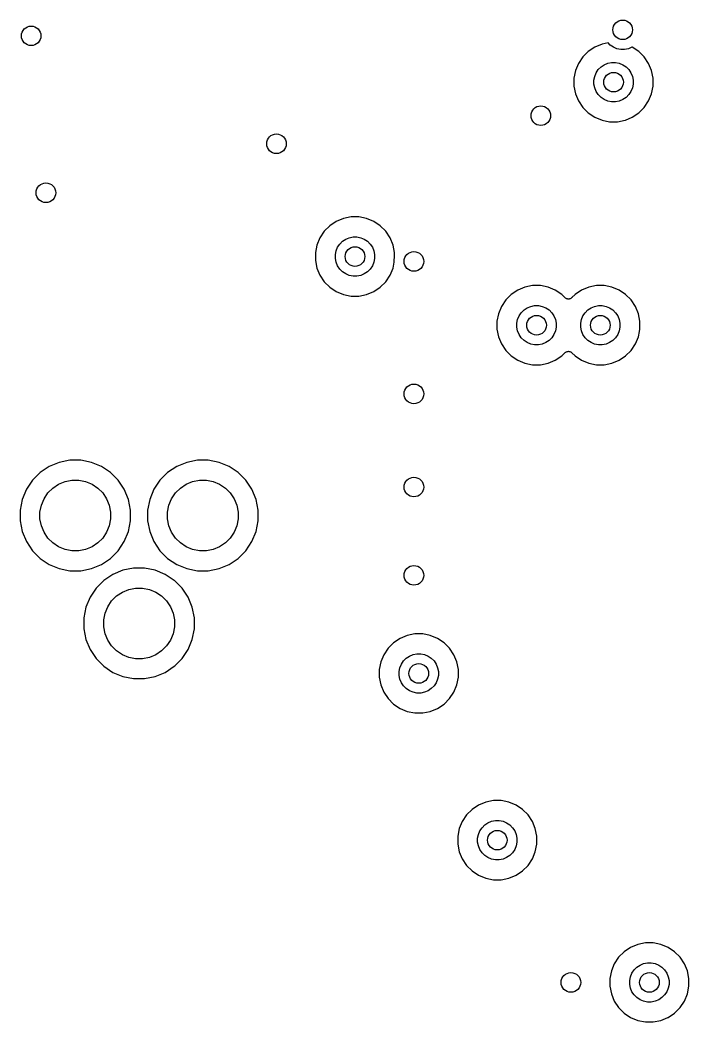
# Model space of a CAD drawing. Extents: x -4.4 to 94.4, y -84.4 to 14.4.
# Drawn here: x 49.22 to 66.26, y -40.51 to -14.97 of the extents above; entities that cross this region are included whole.
import ezdxf

# ---------------------------------------------------------------- set-up
doc = ezdxf.new("R2010")
doc.units = 0
doc.layers.add('BLACK', color=7, linetype='CONTINUOUS')

msp = doc.modelspace()

# ---------------------------------------------------------------- linework, layer by layer
at = {"layer": 'BLACK', "linetype": 'CONTINUOUS'}
for p, q in [((64.1961, -15.5557), (64.0429, -15.5862)), ((64.2511, -15.6107), (64.1961, -15.5557)), ((63.6944, -15.7725), (63.554, -15.9129)), ((63.8595, -15.6622), (63.6944, -15.7725)), ((64.0429, -15.5862), (63.8595, -15.6622)), ((64.333, -15.6654), (64.2511, -15.6107)), ((64.424, -15.7031), (64.333, -15.6654)), ((64.5206, -15.7224), (64.424, -15.7031)), ((64.6191, -15.7224), (64.5206, -15.7224)), ((64.7157, -15.7031), (64.6191, -15.7224)), ((64.8067, -15.6654), (64.7157, -15.7031)), ((64.8127, -15.6615), (64.8067, -15.6654)), ((64.8144, -15.6622), (64.8127, -15.6615)), ((64.9795, -15.7725), (64.8144, -15.6622)), ((65.1199, -15.9129), (64.9795, -15.7725)), ((63.4437, -16.078), (63.3677, -16.2614)), ((63.554, -15.9129), (63.4437, -16.078)), ((64.1001, -16.1124), (64.1911, -16.0747)), ((64.1911, -16.0747), (64.2877, -16.0555)), ((64.2877, -16.0555), (64.3862, -16.0555)), ((64.3862, -16.0555), (64.4828, -16.0747)), ((64.4828, -16.0747), (64.5738, -16.1124)), ((65.2302, -16.078), (65.1199, -15.9129)), ((65.3062, -16.2614), (65.2302, -16.078)), ((63.3677, -16.2614), (63.3289, -16.4562)), ((63.8561, -16.4096), (63.8938, -16.3186)), ((63.8938, -16.3186), (63.9486, -16.2367)), ((63.9486, -16.2367), (64.0182, -16.1671)), ((64.0182, -16.1671), (64.1001, -16.1124)), ((64.5738, -16.1124), (64.6557, -16.1671)), ((64.6557, -16.1671), (64.7253, -16.2367)), ((64.7253, -16.2367), (64.78, -16.3186)), ((64.78, -16.3186), (64.8177, -16.4096)), ((65.3449, -16.4562), (65.3062, -16.2614)), ((63.3289, -16.4562), (63.3289, -16.6547)), ((63.8369, -16.5062), (63.8561, -16.4096)), ((63.8369, -16.6047), (63.8369, -16.5062)), ((64.8177, -16.4096), (64.8369, -16.5062)), ((64.8369, -16.5062), (64.8369, -16.6047)), ((65.3449, -16.6547), (65.3449, -16.4562)), ((63.3289, -16.6547), (63.3677, -16.8495)), ((63.3677, -16.8495), (63.4437, -17.0329)), ((63.8561, -16.7013), (63.8369, -16.6047)), ((63.8938, -16.7923), (63.8561, -16.7013)), ((63.9486, -16.8742), (63.8938, -16.7923)), ((64.78, -16.7923), (64.7253, -16.8742)), ((64.8177, -16.7013), (64.78, -16.7923)), ((64.8369, -16.6047), (64.8177, -16.7013)), ((65.2302, -17.0329), (65.3062, -16.8495)), ((65.3062, -16.8495), (65.3449, -16.6547)), ((63.4437, -17.0329), (63.554, -17.198)), ((64.0182, -16.9438), (63.9486, -16.8742)), ((64.1001, -16.9985), (64.0182, -16.9438)), ((64.1911, -17.0362), (64.1001, -16.9985)), ((64.2877, -17.0555), (64.1911, -17.0362)), ((64.3862, -17.0555), (64.2877, -17.0555)), ((64.4828, -17.0362), (64.3862, -17.0555)), ((64.5738, -16.9985), (64.4828, -17.0362)), ((64.6557, -16.9438), (64.5738, -16.9985)), ((64.7253, -16.8742), (64.6557, -16.9438)), ((65.1199, -17.198), (65.2302, -17.0329)), ((63.554, -17.198), (63.6944, -17.3384)), ((63.6944, -17.3384), (63.8595, -17.4487)), ((64.8144, -17.4487), (64.9795, -17.3384)), ((64.9795, -17.3384), (65.1199, -17.198)), ((63.8595, -17.4487), (64.0429, -17.5247)), ((64.0429, -17.5247), (64.2377, -17.5635)), ((64.2377, -17.5635), (64.4362, -17.5635)), ((64.4362, -17.5635), (64.631, -17.5247)), ((64.631, -17.5247), (64.6402, -17.5209)), ((64.6402, -17.5209), (64.8144, -17.4487)), ((64.6402, -17.5209), (64.6402, -17.5209)), ((57.2725, -20.1067), (57.1074, -20.217)), ((57.456, -20.0307), (57.2725, -20.1067)), ((57.6507, -19.992), (57.456, -20.0307)), ((57.8493, -19.992), (57.6507, -19.992)), ((58.044, -20.0307), (57.8493, -19.992)), ((58.2275, -20.1067), (58.044, -20.0307)), ((58.3926, -20.217), (58.2275, -20.1067)), ((56.967, -20.3574), (56.8567, -20.5225)), ((57.1074, -20.217), (56.967, -20.3574)), ((58.533, -20.3574), (58.3926, -20.217)), ((58.6433, -20.5225), (58.533, -20.3574)), ((56.8567, -20.5225), (56.7807, -20.706)), ((57.3069, -20.7632), (57.3616, -20.6813)), ((57.3616, -20.6813), (57.4313, -20.6116)), ((57.4313, -20.6116), (57.5132, -20.5569)), ((57.5132, -20.5569), (57.6042, -20.5192)), ((57.6042, -20.5192), (57.7008, -20.5)), ((57.7008, -20.5), (57.7992, -20.5)), ((57.7992, -20.5), (57.8958, -20.5192)), ((57.8958, -20.5192), (57.9868, -20.5569)), ((57.9868, -20.5569), (58.0687, -20.6116)), ((58.0687, -20.6116), (58.1384, -20.6813)), ((58.1384, -20.6813), (58.1931, -20.7632)), ((58.7193, -20.706), (58.6433, -20.5225)), ((56.7807, -20.706), (56.742, -20.9007)), ((56.742, -20.9007), (56.742, -21.0993)), ((57.25, -20.9508), (57.2692, -20.8542)), ((57.2692, -20.8542), (57.3069, -20.7632)), ((58.1931, -20.7632), (58.2308, -20.8542)), ((58.2308, -20.8542), (58.25, -20.9508)), ((58.758, -20.9007), (58.7193, -20.706)), ((58.758, -21.0355), (58.758, -20.9007)), ((56.742, -21.0993), (56.7807, -21.294)), ((57.25, -21.0492), (57.25, -20.9508)), ((57.2692, -21.1458), (57.25, -21.0492)), ((57.3069, -21.2368), (57.2692, -21.1458)), ((58.2308, -21.1458), (58.1931, -21.2368)), ((58.25, -21.0492), (58.2308, -21.1458)), ((58.25, -20.9508), (58.25, -21.0492)), ((58.7193, -21.294), (58.75, -21.1395)), ((58.75, -21.0758), (58.758, -21.0355)), ((58.75, -21.1395), (58.75, -21.0758)), ((56.7807, -21.294), (56.8567, -21.4775)), ((57.3616, -21.3187), (57.3069, -21.2368)), ((57.4313, -21.3884), (57.3616, -21.3187)), ((57.5132, -21.4431), (57.4313, -21.3884)), ((57.6042, -21.4808), (57.5132, -21.4431)), ((57.9868, -21.4431), (57.8958, -21.4808)), ((58.0687, -21.3884), (57.9868, -21.4431)), ((58.1384, -21.3187), (58.0687, -21.3884)), ((58.1931, -21.2368), (58.1384, -21.3187)), ((58.6433, -21.4775), (58.7193, -21.294)), ((56.8567, -21.4775), (56.967, -21.6426)), ((56.967, -21.6426), (57.1074, -21.783)), ((57.7008, -21.5), (57.6042, -21.4808)), ((57.7992, -21.5), (57.7008, -21.5)), ((57.8958, -21.4808), (57.7992, -21.5)), ((58.3926, -21.783), (58.533, -21.6426)), ((58.533, -21.6426), (58.6433, -21.4775)), ((57.1074, -21.783), (57.2725, -21.8933)), ((57.2725, -21.8933), (57.456, -21.9693)), ((58.044, -21.9693), (58.2275, -21.8933)), ((58.2275, -21.8933), (58.3926, -21.783)), ((61.8975, -21.8567), (61.7324, -21.967)), ((62.081, -21.7807), (61.8975, -21.8567)), ((62.2757, -21.742), (62.081, -21.7807)), ((62.4743, -21.742), (62.2757, -21.742)), ((62.669, -21.7807), (62.4743, -21.742)), ((62.8525, -21.8567), (62.669, -21.7807)), ((63.0176, -21.967), (62.8525, -21.8567)), ((63.5225, -21.8567), (63.3574, -21.967)), ((63.706, -21.7807), (63.5225, -21.8567)), ((63.9007, -21.742), (63.706, -21.7807)), ((64.0993, -21.742), (63.9007, -21.742)), ((64.294, -21.7807), (64.0993, -21.742)), ((64.4775, -21.8567), (64.294, -21.7807)), ((64.6426, -21.967), (64.4775, -21.8567)), ((57.456, -21.9693), (57.6507, -22.008)), ((57.6507, -22.008), (57.8493, -22.008)), ((57.8493, -22.008), (58.044, -21.9693)), ((61.592, -22.1074), (61.4817, -22.2725)), ((61.7324, -21.967), (61.592, -22.1074)), ((63.0977, -22.0472), (63.0176, -21.967)), ((63.1069, -22.0547), (63.0977, -22.0472)), ((63.1161, -22.0624), (63.1069, -22.0547)), ((63.1165, -22.0626), (63.1161, -22.0624)), ((63.1169, -22.0629), (63.1165, -22.0626)), ((63.1274, -22.0685), (63.1169, -22.0629)), ((63.1379, -22.0743), (63.1274, -22.0685)), ((63.1383, -22.0744), (63.1379, -22.0743)), ((63.1387, -22.0746), (63.1383, -22.0744)), ((63.1502, -22.0781), (63.1387, -22.0746)), ((63.1615, -22.0817), (63.1502, -22.0781)), ((63.162, -22.0817), (63.1615, -22.0817)), ((63.1624, -22.0819), (63.162, -22.0817)), ((63.1743, -22.0831), (63.1624, -22.0819)), ((63.1862, -22.0844), (63.1743, -22.0831)), ((63.1866, -22.0843), (63.1862, -22.0844)), ((63.1871, -22.0844), (63.1866, -22.0843)), ((63.199, -22.0832), (63.1871, -22.0844)), ((63.2109, -22.0822), (63.199, -22.0832)), ((63.2113, -22.0821), (63.2109, -22.0822)), ((63.2117, -22.082), (63.2113, -22.0821)), ((63.2233, -22.0786), (63.2117, -22.082)), ((63.2347, -22.0753), (63.2233, -22.0786)), ((63.2351, -22.0751), (63.2347, -22.0753)), ((63.2355, -22.075), (63.2351, -22.0751)), ((63.2462, -22.0693), (63.2355, -22.075)), ((63.2567, -22.0639), (63.2462, -22.0693)), ((63.257, -22.0636), (63.2567, -22.0639)), ((63.2574, -22.0634), (63.257, -22.0636)), ((63.2667, -22.0559), (63.2574, -22.0634)), ((63.276, -22.0484), (63.2667, -22.0559)), ((63.2766, -22.0478), (63.276, -22.0484)), ((63.2767, -22.0478), (63.2766, -22.0478)), ((63.2773, -22.0472), (63.2767, -22.0478)), ((63.2767, -22.0478), (63.2767, -22.0478)), ((63.3574, -21.967), (63.2773, -22.0472)), ((64.783, -22.1074), (64.6426, -21.967)), ((64.8933, -22.2725), (64.783, -22.1074)), ((61.4057, -22.456), (61.367, -22.6507)), ((61.4817, -22.2725), (61.4057, -22.456)), ((61.9319, -22.5132), (61.9866, -22.4313)), ((61.9866, -22.4313), (62.0563, -22.3616)), ((62.0563, -22.3616), (62.1382, -22.3069)), ((62.1382, -22.3069), (62.2292, -22.2692)), ((62.2292, -22.2692), (62.3258, -22.25)), ((62.3258, -22.25), (62.4242, -22.25)), ((62.4242, -22.25), (62.5208, -22.2692)), ((62.5208, -22.2692), (62.6118, -22.3069)), ((62.6118, -22.3069), (62.6937, -22.3616)), ((62.6937, -22.3616), (62.7634, -22.4313)), ((62.7634, -22.4313), (62.8181, -22.5132)), ((63.5569, -22.5132), (63.6116, -22.4313)), ((63.6116, -22.4313), (63.6813, -22.3616)), ((63.6813, -22.3616), (63.7632, -22.3069)), ((63.7632, -22.3069), (63.8542, -22.2692)), ((63.8542, -22.2692), (63.9508, -22.25)), ((63.9508, -22.25), (64.0492, -22.25)), ((64.0492, -22.25), (64.1458, -22.2692)), ((64.1458, -22.2692), (64.2368, -22.3069)), ((64.2368, -22.3069), (64.3187, -22.3616)), ((64.3187, -22.3616), (64.3884, -22.4313)), ((64.3884, -22.4313), (64.4431, -22.5132)), ((64.9693, -22.456), (64.8933, -22.2725)), ((65.008, -22.6507), (64.9693, -22.456)), ((61.367, -22.6507), (61.367, -22.8493)), ((61.875, -22.7008), (61.8942, -22.6042)), ((61.875, -22.7992), (61.875, -22.7008)), ((61.8942, -22.6042), (61.9319, -22.5132)), ((62.8181, -22.5132), (62.8558, -22.6042)), ((62.8558, -22.6042), (62.875, -22.7008)), ((62.875, -22.7008), (62.875, -22.7992)), ((63.5, -22.7008), (63.5192, -22.6042)), ((63.5, -22.7992), (63.5, -22.7008)), ((63.5192, -22.6042), (63.5569, -22.5132)), ((64.4431, -22.5132), (64.4808, -22.6042)), ((64.4808, -22.6042), (64.5, -22.7008)), ((64.5, -22.7008), (64.5, -22.7992)), ((65.008, -22.8493), (65.008, -22.6507)), ((61.367, -22.8493), (61.4057, -23.044)), ((61.8942, -22.8958), (61.875, -22.7992)), ((61.9319, -22.9868), (61.8942, -22.8958)), ((62.8558, -22.8958), (62.8181, -22.9868)), ((62.875, -22.7992), (62.8558, -22.8958)), ((63.5192, -22.8958), (63.5, -22.7992)), ((63.5569, -22.9868), (63.5192, -22.8958)), ((64.4808, -22.8958), (64.4431, -22.9868)), ((64.5, -22.7992), (64.4808, -22.8958)), ((64.9693, -23.044), (64.9952, -22.9134)), ((64.9952, -22.9134), (65.008, -22.8493)), ((64.9952, -22.9134), (64.9952, -22.9134)), ((61.4057, -23.044), (61.4817, -23.2275)), ((61.4817, -23.2275), (61.592, -23.3926)), ((61.9866, -23.0687), (61.9319, -22.9868)), ((62.0563, -23.1384), (61.9866, -23.0687)), ((62.1382, -23.1931), (62.0563, -23.1384)), ((62.2292, -23.2308), (62.1382, -23.1931)), ((62.3258, -23.25), (62.2292, -23.2308)), ((62.5208, -23.2308), (62.4242, -23.25)), ((62.6118, -23.1931), (62.5208, -23.2308)), ((62.6937, -23.1384), (62.6118, -23.1931)), ((62.7634, -23.0687), (62.6937, -23.1384)), ((62.8181, -22.9868), (62.7634, -23.0687)), ((63.6116, -23.0687), (63.5569, -22.9868)), ((63.6813, -23.1384), (63.6116, -23.0687)), ((63.7632, -23.1931), (63.6813, -23.1384)), ((63.8542, -23.2308), (63.7632, -23.1931)), ((63.9508, -23.25), (63.8542, -23.2308)), ((64.1458, -23.2308), (64.0492, -23.25)), ((64.2368, -23.1931), (64.1458, -23.2308)), ((64.3187, -23.1384), (64.2368, -23.1931)), ((64.3884, -23.0687), (64.3187, -23.1384)), ((64.4431, -22.9868), (64.3884, -23.0687)), ((64.783, -23.3926), (64.8933, -23.2275)), ((64.8933, -23.2275), (64.9693, -23.044)), ((61.592, -23.3926), (61.7324, -23.533)), ((62.4242, -23.25), (62.3258, -23.25)), ((63.0176, -23.533), (63.0977, -23.4528)), ((63.0977, -23.4528), (63.0983, -23.4522)), ((63.0983, -23.4522), (63.0983, -23.4522)), ((63.0983, -23.4522), (63.0984, -23.4522)), ((63.0984, -23.4522), (63.099, -23.4516)), ((63.099, -23.4516), (63.1083, -23.4441)), ((63.1083, -23.4441), (63.1176, -23.4366)), ((63.1176, -23.4366), (63.118, -23.4364)), ((63.118, -23.4364), (63.1183, -23.4361)), ((63.1183, -23.4361), (63.129, -23.4306)), ((63.129, -23.4306), (63.1395, -23.425)), ((63.1395, -23.425), (63.1399, -23.4249)), ((63.1399, -23.4249), (63.1403, -23.4247)), ((63.1403, -23.4247), (63.1519, -23.4214)), ((63.1519, -23.4214), (63.1633, -23.418)), ((63.1633, -23.418), (63.1637, -23.4179)), ((63.1637, -23.4179), (63.1641, -23.4178)), ((63.1641, -23.4178), (63.1761, -23.4168)), ((63.1761, -23.4168), (63.1879, -23.4156)), ((63.1879, -23.4156), (63.1884, -23.4157)), ((63.1884, -23.4157), (63.1888, -23.4156)), ((63.1888, -23.4156), (63.2007, -23.4169)), ((63.2007, -23.4169), (63.2126, -23.4181)), ((63.2126, -23.4181), (63.213, -23.4183)), ((63.213, -23.4183), (63.2135, -23.4183)), ((63.2135, -23.4183), (63.225, -23.4219)), ((63.225, -23.4219), (63.2363, -23.4254)), ((63.2363, -23.4254), (63.2367, -23.4256)), ((63.2367, -23.4256), (63.2371, -23.4257)), ((63.2371, -23.4257), (63.2477, -23.4315)), ((63.2477, -23.4315), (63.2581, -23.4371)), ((63.2581, -23.4371), (63.2585, -23.4374)), ((63.2585, -23.4374), (63.2589, -23.4376)), ((63.2589, -23.4376), (63.2681, -23.4452)), ((63.2681, -23.4452), (63.2773, -23.4528)), ((63.2773, -23.4528), (63.3574, -23.533)), ((64.0492, -23.25), (63.9508, -23.25)), ((64.6426, -23.533), (64.783, -23.3926)), ((61.7324, -23.533), (61.8975, -23.6433)), ((61.8975, -23.6433), (62.081, -23.7193)), ((62.081, -23.7193), (62.2757, -23.758)), ((62.4743, -23.758), (62.669, -23.7193)), ((62.669, -23.7193), (62.8525, -23.6433)), ((62.8525, -23.6433), (63.0176, -23.533)), ((63.3574, -23.533), (63.5225, -23.6433)), ((63.5225, -23.6433), (63.706, -23.7193)), ((63.706, -23.7193), (63.9007, -23.758)), ((64.0993, -23.758), (64.294, -23.7193)), ((64.294, -23.7193), (64.4775, -23.6433)), ((64.4775, -23.6433), (64.6426, -23.533)), ((62.2757, -23.758), (62.4743, -23.758)), ((63.9007, -23.758), (64.0993, -23.758)), ((50.2143, -26.2461), (49.9581, -26.3522)), ((50.4863, -26.192), (50.2143, -26.2461)), ((50.7637, -26.192), (50.4863, -26.192)), ((51.0357, -26.2461), (50.7637, -26.192)), ((51.2919, -26.3522), (51.0357, -26.2461)), ((53.4643, -26.2461), (53.2081, -26.3522)), ((53.7363, -26.192), (53.4643, -26.2461)), ((54.0137, -26.192), (53.7363, -26.192)), ((54.2857, -26.2461), (54.0137, -26.192)), ((54.5419, -26.3522), (54.2857, -26.2461)), ((49.7275, -26.5063), (49.5313, -26.7025)), ((49.9581, -26.3522), (49.7275, -26.5063)), ((51.5225, -26.5063), (51.2919, -26.3522)), ((51.7187, -26.7025), (51.5225, -26.5063)), ((52.9775, -26.5063), (52.7813, -26.7025)), ((53.2081, -26.3522), (52.9775, -26.5063)), ((54.7725, -26.5063), (54.5419, -26.3522)), ((54.9687, -26.7025), (54.7725, -26.5063)), ((49.5313, -26.7025), (49.3772, -26.9331)), ((50.0513, -26.9009), (50.1987, -26.8024)), ((50.1987, -26.8024), (50.3625, -26.7346)), ((50.3625, -26.7346), (50.5364, -26.7)), ((50.5364, -26.7), (50.7136, -26.7)), ((50.7136, -26.7), (50.8875, -26.7346)), ((50.8875, -26.7346), (51.0513, -26.8024)), ((51.0513, -26.8024), (51.1987, -26.9009)), ((51.8728, -26.9331), (51.7187, -26.7025)), ((52.7813, -26.7025), (52.6272, -26.9331)), ((53.3013, -26.9009), (53.4487, -26.8024)), ((53.4487, -26.8024), (53.6125, -26.7346)), ((53.6125, -26.7346), (53.7864, -26.7)), ((53.7864, -26.7), (53.9636, -26.7)), ((53.9636, -26.7), (54.1375, -26.7346)), ((54.1375, -26.7346), (54.3013, -26.8024)), ((54.3013, -26.8024), (54.4487, -26.9009)), ((55.1228, -26.9331), (54.9687, -26.7025)), ((49.3772, -26.9331), (49.2711, -27.1893)), ((49.8274, -27.1737), (49.9259, -27.0263)), ((49.9259, -27.0263), (50.0513, -26.9009)), ((51.1987, -26.9009), (51.3241, -27.0263)), ((51.3241, -27.0263), (51.4226, -27.1737)), ((51.9789, -27.1893), (51.8728, -26.9331)), ((52.6272, -26.9331), (52.5211, -27.1893)), ((53.0774, -27.1737), (53.1759, -27.0263)), ((53.1759, -27.0263), (53.3013, -26.9009)), ((54.4487, -26.9009), (54.5741, -27.0263)), ((54.5741, -27.0263), (54.6726, -27.1737)), ((55.2289, -27.1893), (55.1228, -26.9331)), ((49.2711, -27.1893), (49.217, -27.4613)), ((49.7596, -27.3375), (49.8274, -27.1737)), ((51.4226, -27.1737), (51.4904, -27.3375)), ((52.033, -27.4613), (51.9789, -27.1893)), ((52.5211, -27.1893), (52.467, -27.4613)), ((53.0096, -27.3375), (53.0774, -27.1737)), ((54.6726, -27.1737), (54.7404, -27.3375)), ((55.283, -27.4613), (55.2289, -27.1893)), ((49.217, -27.4613), (49.217, -27.7387)), ((49.725, -27.5114), (49.7596, -27.3375)), ((49.725, -27.6886), (49.725, -27.5114)), ((51.4904, -27.3375), (51.525, -27.5114)), ((51.525, -27.5114), (51.525, -27.6886)), ((52.033, -27.7387), (52.033, -27.4613)), ((52.467, -27.4613), (52.467, -27.7387)), ((52.975, -27.5114), (53.0096, -27.3375)), ((52.975, -27.6886), (52.975, -27.5114)), ((54.7404, -27.3375), (54.775, -27.5114)), ((54.775, -27.5114), (54.775, -27.6886)), ((55.283, -27.7387), (55.283, -27.4613)), ((49.217, -27.7387), (49.2711, -28.0107)), ((49.7596, -27.8625), (49.725, -27.6886)), ((51.525, -27.6886), (51.4904, -27.8625)), ((51.9789, -28.0107), (52.033, -27.7387)), ((52.467, -27.7387), (52.5211, -28.0107)), ((53.0096, -27.8625), (52.975, -27.6886)), ((54.775, -27.6886), (54.7404, -27.8625)), ((55.2289, -28.0107), (55.283, -27.7387)), ((49.2711, -28.0107), (49.3772, -28.2669)), ((49.8274, -28.0263), (49.7596, -27.8625)), ((49.9259, -28.1737), (49.8274, -28.0263)), ((51.4226, -28.0263), (51.3241, -28.1737)), ((51.4904, -27.8625), (51.4226, -28.0263)), ((51.8728, -28.2669), (51.9789, -28.0107)), ((52.5211, -28.0107), (52.6272, -28.2669)), ((53.0774, -28.0263), (53.0096, -27.8625)), ((53.1759, -28.1737), (53.0774, -28.0263)), ((54.6726, -28.0263), (54.5741, -28.1737)), ((54.7404, -27.8625), (54.6726, -28.0263)), ((55.1228, -28.2669), (55.2289, -28.0107)), ((49.3772, -28.2669), (49.5313, -28.4975)), ((50.0513, -28.2991), (49.9259, -28.1737)), ((50.1987, -28.3976), (50.0513, -28.2991)), ((51.1987, -28.2991), (51.0513, -28.3976)), ((51.3241, -28.1737), (51.1987, -28.2991)), ((51.7187, -28.4975), (51.8728, -28.2669)), ((52.6272, -28.2669), (52.7813, -28.4975)), ((53.3013, -28.2991), (53.1759, -28.1737)), ((53.4487, -28.3976), (53.3013, -28.2991)), ((54.4487, -28.2991), (54.3013, -28.3976)), ((54.5741, -28.1737), (54.4487, -28.2991)), ((54.9687, -28.4975), (55.1228, -28.2669)), ((49.5313, -28.4975), (49.7275, -28.6937)), ((50.3625, -28.4654), (50.1987, -28.3976)), ((50.5364, -28.5), (50.3625, -28.4654)), ((50.7136, -28.5), (50.5364, -28.5)), ((50.8875, -28.4654), (50.7136, -28.5)), ((51.0513, -28.3976), (50.8875, -28.4654)), ((51.5225, -28.6937), (51.7187, -28.4975)), ((52.7813, -28.4975), (52.9775, -28.6937)), ((53.6125, -28.4654), (53.4487, -28.3976)), ((53.7864, -28.5), (53.6125, -28.4654)), ((53.9636, -28.5), (53.7864, -28.5)), ((54.1375, -28.4654), (53.9636, -28.5)), ((54.3013, -28.3976), (54.1375, -28.4654)), ((54.7725, -28.6937), (54.9687, -28.4975)), ((49.7275, -28.6937), (49.9581, -28.8478)), ((49.9581, -28.8478), (50.2143, -28.9539)), ((51.0357, -28.9539), (51.2919, -28.8478)), ((51.2919, -28.8478), (51.5225, -28.6937)), ((52.9775, -28.6937), (53.2081, -28.8478)), ((53.2081, -28.8478), (53.4643, -28.9539)), ((54.2857, -28.9539), (54.5419, -28.8478)), ((54.5419, -28.8478), (54.7725, -28.6937)), ((50.2143, -28.9539), (50.4863, -29.008)), ((50.4863, -29.008), (50.7637, -29.008)), ((50.7637, -29.008), (51.0357, -28.9539)), ((51.5831, -29.1022), (51.3525, -29.2563)), ((51.8393, -28.9961), (51.5831, -29.1022)), ((52.1113, -28.942), (51.8393, -28.9961)), ((52.3887, -28.942), (52.1113, -28.942)), ((52.6607, -28.9961), (52.3887, -28.942)), ((52.9169, -29.1022), (52.6607, -28.9961)), ((53.1475, -29.2563), (52.9169, -29.1022)), ((53.4643, -28.9539), (53.7363, -29.008)), ((53.7363, -29.008), (54.0137, -29.008)), ((54.0137, -29.008), (54.2857, -28.9539)), ((51.3525, -29.2563), (51.1563, -29.4525)), ((53.1509, -29.2597), (53.1475, -29.2563)), ((53.151, -29.2598), (53.1509, -29.2597)), ((53.3437, -29.4525), (53.151, -29.2598)), ((51.1563, -29.4525), (51.0022, -29.6831)), ((51.6763, -29.6509), (51.8237, -29.5524)), ((51.8237, -29.5524), (51.9875, -29.4846)), ((51.9875, -29.4846), (52.1614, -29.45)), ((52.1614, -29.45), (52.3386, -29.45)), ((52.3386, -29.45), (52.5125, -29.4846)), ((52.5125, -29.4846), (52.6763, -29.5524)), ((52.6763, -29.5524), (52.8237, -29.6509)), ((53.4978, -29.6831), (53.3437, -29.4525)), ((51.0022, -29.6831), (50.8961, -29.9393)), ((51.4524, -29.9237), (51.5509, -29.7763)), ((51.5509, -29.7763), (51.6763, -29.6509)), ((52.8237, -29.6509), (52.9491, -29.7763)), ((52.9491, -29.7763), (53.0476, -29.9237)), ((53.6039, -29.9393), (53.4978, -29.6831)), ((50.8961, -29.9393), (50.842, -30.2113)), ((51.35, -30.2614), (51.3846, -30.0875)), ((51.3846, -30.0875), (51.4524, -29.9237)), ((53.0476, -29.9237), (53.1154, -30.0875)), ((53.1154, -30.0875), (53.15, -30.2614)), ((53.658, -30.2113), (53.6039, -29.9393)), ((50.842, -30.2113), (50.842, -30.4887)), ((51.35, -30.4386), (51.35, -30.2614)), ((53.15, -30.2614), (53.15, -30.4386)), ((53.658, -30.4887), (53.658, -30.2113)), ((50.842, -30.4887), (50.8961, -30.7607)), ((51.3846, -30.6125), (51.35, -30.4386)), ((51.4524, -30.7763), (51.3846, -30.6125)), ((53.1154, -30.6125), (53.0476, -30.7763)), ((53.15, -30.4386), (53.1154, -30.6125)), ((53.6039, -30.7607), (53.658, -30.4887)), ((59.2757, -30.617), (59.081, -30.6557)), ((59.4743, -30.617), (59.2757, -30.617)), ((59.669, -30.6557), (59.4743, -30.617)), ((50.8961, -30.7607), (51.0022, -31.0169)), ((51.5509, -30.9237), (51.4524, -30.7763)), ((53.0476, -30.7763), (52.9491, -30.9237)), ((53.4978, -31.0169), (53.6039, -30.7607)), ((58.7324, -30.842), (58.592, -30.9824)), ((58.8975, -30.7317), (58.7324, -30.842)), ((59.081, -30.6557), (58.8975, -30.7317)), ((59.8525, -30.7317), (59.669, -30.6557)), ((60.0176, -30.842), (59.8525, -30.7317)), ((60.158, -30.9824), (60.0176, -30.842)), ((51.0022, -31.0169), (51.1563, -31.2475)), ((51.6763, -31.0491), (51.5509, -30.9237)), ((51.8237, -31.1476), (51.6763, -31.0491)), ((51.9875, -31.2154), (51.8237, -31.1476)), ((52.6763, -31.1476), (52.5125, -31.2154)), ((52.8237, -31.0491), (52.6763, -31.1476)), ((52.9491, -30.9237), (52.8237, -31.0491)), ((53.3437, -31.2475), (53.4978, -31.0169)), ((58.4817, -31.1475), (58.4057, -31.331)), ((58.592, -30.9824), (58.4817, -31.1475)), ((59.1382, -31.1819), (59.2292, -31.1442)), ((59.2292, -31.1442), (59.3257, -31.125)), ((59.3257, -31.125), (59.4242, -31.125)), ((59.4242, -31.125), (59.5208, -31.1442)), ((59.5208, -31.1442), (59.6118, -31.1819)), ((60.2683, -31.1475), (60.158, -30.9824)), ((60.3443, -31.331), (60.2683, -31.1475)), ((51.1563, -31.2475), (51.3525, -31.4437)), ((52.1614, -31.25), (51.9875, -31.2154)), ((52.3386, -31.25), (52.1614, -31.25)), ((52.5125, -31.2154), (52.3386, -31.25)), ((53.1678, -31.4234), (53.3437, -31.2475)), ((58.4057, -31.331), (58.367, -31.5257)), ((58.8942, -31.4792), (58.9319, -31.3882)), ((58.9319, -31.3882), (58.9866, -31.3063)), ((58.9866, -31.3063), (59.0563, -31.2366)), ((59.0563, -31.2366), (59.1382, -31.1819)), ((59.6118, -31.1819), (59.6937, -31.2366)), ((59.6937, -31.2366), (59.7634, -31.3063)), ((59.7634, -31.3063), (59.8181, -31.3882)), ((59.8181, -31.3882), (59.8558, -31.4792)), ((60.383, -31.5257), (60.3443, -31.331)), ((51.3525, -31.4437), (51.5831, -31.5978)), ((51.5831, -31.5978), (51.8393, -31.7039)), ((52.6607, -31.7039), (52.9169, -31.5978)), ((52.9169, -31.5978), (53.1475, -31.4437)), ((53.1475, -31.4437), (53.1678, -31.4234)), ((53.1678, -31.4234), (53.1678, -31.4234)), ((58.367, -31.5257), (58.367, -31.7243)), ((58.875, -31.5758), (58.8942, -31.4792)), ((58.875, -31.6742), (58.875, -31.5758)), ((59.8558, -31.4792), (59.875, -31.5758)), ((59.875, -31.5758), (59.875, -31.6742)), ((60.383, -31.7243), (60.383, -31.5257)), ((51.8393, -31.7039), (52.1113, -31.758)), ((52.1113, -31.758), (52.3887, -31.758)), ((52.3887, -31.758), (52.6607, -31.7039)), ((58.367, -31.7243), (58.4057, -31.919)), ((58.4057, -31.919), (58.4817, -32.1025)), ((58.8942, -31.7708), (58.875, -31.6742)), ((58.9319, -31.8618), (58.8942, -31.7708)), ((58.9866, -31.9437), (58.9319, -31.8618)), ((59.8181, -31.8618), (59.7634, -31.9437)), ((59.8558, -31.7708), (59.8181, -31.8618)), ((59.875, -31.6742), (59.8558, -31.7708)), ((60.2683, -32.1025), (60.3443, -31.919)), ((60.3443, -31.919), (60.383, -31.7243)), ((58.4817, -32.1025), (58.592, -32.2676)), ((59.0563, -32.0134), (58.9866, -31.9437)), ((59.1382, -32.0681), (59.0563, -32.0134)), ((59.2292, -32.1058), (59.1382, -32.0681)), ((59.3257, -32.125), (59.2292, -32.1058)), ((59.4242, -32.125), (59.3257, -32.125)), ((59.5208, -32.1058), (59.4242, -32.125)), ((59.6118, -32.0681), (59.5208, -32.1058)), ((59.6937, -32.0134), (59.6118, -32.0681)), ((59.7634, -31.9437), (59.6937, -32.0134)), ((60.158, -32.2676), (60.2683, -32.1025)), ((58.592, -32.2676), (58.7324, -32.408)), ((58.7324, -32.408), (58.8975, -32.5183)), ((59.8525, -32.5183), (60.0176, -32.408)), ((60.0176, -32.408), (60.158, -32.2676)), ((58.8975, -32.5183), (59.081, -32.5943)), ((59.081, -32.5943), (59.2757, -32.633)), ((59.2757, -32.633), (59.4743, -32.633)), ((59.4743, -32.633), (59.669, -32.5943)), ((59.669, -32.5943), (59.8525, -32.5183)), ((60.8975, -34.9817), (60.7324, -35.092)), ((61.081, -34.9057), (60.8975, -34.9817)), ((61.2757, -34.867), (61.081, -34.9057)), ((61.4743, -34.867), (61.2757, -34.867)), ((61.669, -34.9057), (61.4743, -34.867)), ((61.8525, -34.9817), (61.669, -34.9057)), ((62.0176, -35.092), (61.8525, -34.9817)), ((60.592, -35.2324), (60.4817, -35.3975)), ((60.7324, -35.092), (60.592, -35.2324)), ((62.158, -35.2324), (62.0176, -35.092)), ((62.2683, -35.3975), (62.158, -35.2324)), ((60.4817, -35.3975), (60.4057, -35.581)), ((60.9866, -35.5563), (61.0563, -35.4866)), ((61.0563, -35.4866), (61.1382, -35.4319)), ((61.1382, -35.4319), (61.2292, -35.3942)), ((61.2292, -35.3942), (61.3258, -35.375)), ((61.3258, -35.375), (61.4242, -35.375)), ((61.4242, -35.375), (61.5208, -35.3942)), ((61.5208, -35.3942), (61.6118, -35.4319)), ((61.6118, -35.4319), (61.6937, -35.4866)), ((61.6937, -35.4866), (61.7634, -35.5563)), ((62.3443, -35.581), (62.2683, -35.3975)), ((60.4057, -35.581), (60.367, -35.7757)), ((60.875, -35.8258), (60.8942, -35.7292)), ((60.8942, -35.7292), (60.9319, -35.6382)), ((60.9319, -35.6382), (60.9866, -35.5563)), ((61.7634, -35.5563), (61.8181, -35.6382)), ((61.8181, -35.6382), (61.8558, -35.7292)), ((61.8558, -35.7292), (61.875, -35.8258)), ((62.383, -35.7757), (62.3443, -35.581)), ((60.367, -35.7757), (60.367, -35.9743)), ((60.367, -35.9743), (60.4057, -36.169)), ((60.875, -35.9242), (60.875, -35.8258)), ((60.8942, -36.0208), (60.875, -35.9242)), ((61.875, -35.9242), (61.8558, -36.0208)), ((61.875, -35.8258), (61.875, -35.9242)), ((62.3443, -36.169), (62.383, -35.9743)), ((62.383, -35.9743), (62.383, -35.7757)), ((60.4057, -36.169), (60.4817, -36.3525)), ((60.9319, -36.1118), (60.8942, -36.0208)), ((60.9866, -36.1937), (60.9319, -36.1118)), ((61.0563, -36.2634), (60.9866, -36.1937)), ((61.7634, -36.1937), (61.6937, -36.2634)), ((61.8181, -36.1118), (61.7634, -36.1937)), ((61.8558, -36.0208), (61.8181, -36.1118)), ((62.2683, -36.3525), (62.3443, -36.169)), ((60.4817, -36.3525), (60.592, -36.5176)), ((61.1382, -36.3181), (61.0563, -36.2634)), ((61.2292, -36.3558), (61.1382, -36.3181)), ((61.3258, -36.375), (61.2292, -36.3558)), ((61.4242, -36.375), (61.3258, -36.375)), ((61.5208, -36.3558), (61.4242, -36.375)), ((61.6118, -36.3181), (61.5208, -36.3558)), ((61.6937, -36.2634), (61.6118, -36.3181)), ((62.158, -36.5176), (62.2683, -36.3525)), ((60.592, -36.5176), (60.7324, -36.658)), ((60.7324, -36.658), (60.8975, -36.7683)), ((60.8975, -36.7683), (61.081, -36.8443)), ((61.669, -36.8443), (61.8525, -36.7683)), ((61.8525, -36.7683), (62.0176, -36.658)), ((62.0176, -36.658), (62.158, -36.5176)), ((61.081, -36.8443), (61.2757, -36.883)), ((61.2757, -36.883), (61.4743, -36.883)), ((61.4743, -36.883), (61.669, -36.8443)), ((64.956, -38.5307), (64.7725, -38.6067)), ((65.1507, -38.492), (64.956, -38.5307)), ((65.3493, -38.492), (65.1507, -38.492)), ((65.544, -38.5307), (65.3493, -38.492)), ((65.7275, -38.6067), (65.544, -38.5307)), ((64.6074, -38.717), (64.467, -38.8574)), ((64.7725, -38.6067), (64.6074, -38.717)), ((65.8926, -38.717), (65.7275, -38.6067)), ((66.033, -38.8574), (65.8926, -38.717)), ((64.3567, -39.0225), (64.2807, -39.206)), ((64.467, -38.8574), (64.3567, -39.0225)), ((64.9313, -39.1116), (65.0132, -39.0569)), ((65.0132, -39.0569), (65.1042, -39.0192)), ((65.1042, -39.0192), (65.2008, -39)), ((65.2008, -39), (65.2992, -39)), ((65.2992, -39), (65.3958, -39.0192)), ((65.3958, -39.0192), (65.4868, -39.0569)), ((65.4868, -39.0569), (65.5687, -39.1116)), ((66.1433, -39.0225), (66.033, -38.8574)), ((66.2193, -39.206), (66.1433, -39.0225)), ((64.2807, -39.206), (64.242, -39.4007)), ((64.7692, -39.3542), (64.8069, -39.2632)), ((64.8069, -39.2632), (64.8616, -39.1813)), ((64.8616, -39.1813), (64.9313, -39.1116)), ((65.5687, -39.1116), (65.6384, -39.1813)), ((65.6384, -39.1813), (65.6931, -39.2632)), ((65.6931, -39.2632), (65.7308, -39.3542)), ((66.258, -39.4007), (66.2193, -39.206)), ((64.242, -39.4007), (64.242, -39.5993)), ((64.75, -39.4508), (64.7692, -39.3542)), ((64.75, -39.5492), (64.75, -39.4508)), ((64.7692, -39.6458), (64.75, -39.5492)), ((65.7308, -39.3542), (65.75, -39.4508)), ((65.75, -39.5492), (65.7308, -39.6458)), ((65.75, -39.4508), (65.75, -39.5492)), ((66.258, -39.5993), (66.258, -39.4007)), ((64.242, -39.5993), (64.2807, -39.794)), ((64.2807, -39.794), (64.3567, -39.9775)), ((64.8069, -39.7368), (64.7692, -39.6458)), ((64.8616, -39.8187), (64.8069, -39.7368)), ((64.9313, -39.8884), (64.8616, -39.8187)), ((65.6384, -39.8187), (65.5687, -39.8884)), ((65.6931, -39.7368), (65.6384, -39.8187)), ((65.7308, -39.6458), (65.6931, -39.7368)), ((66.1433, -39.9775), (66.2193, -39.794)), ((66.2193, -39.794), (66.258, -39.5993)), ((64.3567, -39.9775), (64.467, -40.1426)), ((65.0132, -39.9431), (64.9313, -39.8884)), ((65.1042, -39.9808), (65.0132, -39.9431)), ((65.2008, -40), (65.1042, -39.9808)), ((65.2992, -40), (65.2008, -40)), ((65.3958, -39.9808), (65.2992, -40)), ((65.4868, -39.9431), (65.3958, -39.9808)), ((65.5687, -39.8884), (65.4868, -39.9431)), ((66.033, -40.1426), (66.1433, -39.9775)), ((64.467, -40.1426), (64.6074, -40.283)), ((64.6074, -40.283), (64.7725, -40.3933)), ((65.7275, -40.3933), (65.8926, -40.283)), ((65.8926, -40.283), (66.033, -40.1426)), ((64.7725, -40.3933), (64.956, -40.4693)), ((64.956, -40.4693), (65.1507, -40.508)), ((65.1507, -40.508), (65.3493, -40.508)), ((65.3493, -40.508), (65.544, -40.4693)), ((65.544, -40.4693), (65.7212, -40.3959)), ((65.7212, -40.3959), (65.7275, -40.3933)), ((65.7212, -40.3959), (65.7212, -40.3959))]:
    msp.add_line(p, q, dxfattribs=at)
at = {"layer": 'BLACK'}
for centre in [(64.5699, -15.2224), (49.5, -15.375), (64.3369, -16.5555), (62.484, -17.41), (55.75, -18.125), (49.875, -19.375), (57.75, -21), (59.25, -21.125), (62.375, -22.75), (64, -22.75), (59.25, -24.5), (59.25, -26.875), (59.25, -29.125), (59.375, -31.625), (61.375, -35.875), (63.25, -39.5), (65.25, -39.5)]:
    msp.add_circle(centre, 0.25, dxfattribs=at)

doc.saveas('drawing.dxf')
